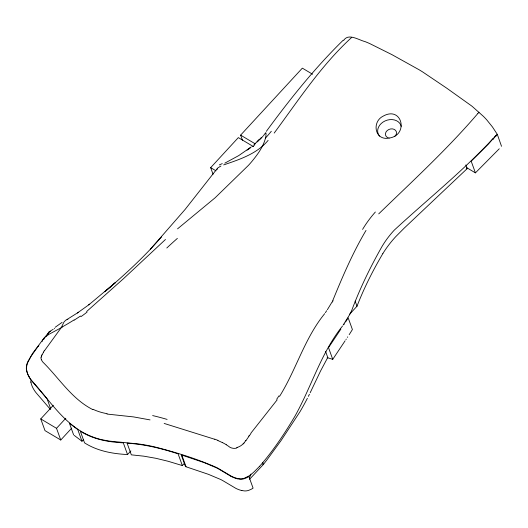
<?xml version="1.0" encoding="UTF-8"?>
<svg xmlns="http://www.w3.org/2000/svg" width="528" height="528" viewBox="0 0 528 528"><rect width="100%" height="100%" fill="white"/><g stroke="black" fill="none" stroke-linecap="round" stroke-linejoin="round"><path stroke-width="0.79" d="M216.883 169.712L217.84 167.878L220.915 166.03M41.045 357.74L41.382 356.334M265.32 133.201L263.485 135.637M265.333 133.109C266.647 130.792 265.848 138.263 265.195 139.187C262.779 147.437 257.539 154.526 252.173 161.099A170.445 143.86 15.9 0 1 248.45 165.35L215.134 197.769L177.553 228.848M249.421 478.163L250.912 474.091M343.728 40.366C348.341 32.835 358.868 40.115 365.086 41.62A119.394 39.422 42.7 0 1 369.686 43.553L391.934 54.641L419.12 69.769A102.67 33.898 42.7 0 1 422.776 72.019L446.728 88.169L471.643 105.95A30.433 10.045 42.7 0 1 472.415 106.577L483.417 116.365A29.548 9.755 42.7 0 1 486.737 119.863L492.419 126.911L497.185 134.171M41.428 356.209L41.765 355.476M332.732 300.643C342.527 276.672 352.77 252.727 366.01 230.426M310.688 391.697L320.569 370.973L327.763 357.469L325.571 351.417M310.477 392.126L310.167 392.759M26.492 370.333A21.206 16.889 -19.9 0 1 27.694 361.918L32.644 353.298L44.372 337.663L49.17 334.178L62.7 326.938M309.434 394.251L309.012 395.102M308.801 395.531L308.372 396.383M42.088 354.816L43.481 352.308M332.092 301.937L327.353 309.712M327.294 357.661L332.746 359.337L345.121 340.784M382.859 253.565C372.926 270.422 364.056 287.951 357.001 306.214L349.437 314.424M44.319 350.929L61.136 327.802L64.04 321.948L65.683 320.252L67.412 319.42A8.395 5.366 73.9 0 1 67.894 319.341M345.576 322.001L348.17 317.836L352.407 329.538L349.807 333.696M349.496 334.184L349.173 334.679M344.302 323.954L343.985 324.443M343.193 325.017L349.338 315.163A76.105 60.621 -19.9 0 0 351.859 310.075C360.116 287.978 370.511 266.732 382.16 246.239A97.231 77.444 -19.9 0 1 394.244 230.168C427.06 199.835 462.125 171.805 492.67 139.029M347.734 336.871L347.411 337.359M342.547 325.987C321.017 352.829 311.652 386.364 295.066 415.991C284.671 433.514 272.989 451.064 259.723 466.171M279.543 396.409C296.215 369.719 304.537 338.356 324.694 313.658M326.693 310.702L325.367 312.675M346.282 339.062L345.952 339.557M245.837 440.451L244.055 443.012M340.883 329.089L328.508 347.635L332.746 359.337M248.622 436.379L249.163 435.6M250.952 433.066L277.174 399.815M53.15 329.34L49.163 331.775L42.28 340.593M49.309 332.178L48.431 333.373M36.109 349.107L30.941 356.512L27.845 362.327A21.206 16.889 -19.9 0 0 26.585 370.319M48.286 333.564L47.995 333.953M36.333 348.803L37.257 347.596M47.857 334.145L47.566 334.521M266.356 131.333C289.859 99.244 314.82 67.96 343.292 40.128M274.184 133.069C298.577 100.069 321.275 65.234 351.747 37.363M37.95 346.691L38.3 346.236M217.345 168.425L185.143 209.398L150.335 249.275L161.522 236.993M38.412 346.091L38.881 345.484M46.708 335.636L46.424 335.999M42.141 341.359L42.577 340.811M43.877 339.194L44.161 338.837M478.553 112.688L478.975 112.2M478.408 112.853L477.913 113.421M477.84 113.507C447.216 149.299 412.467 181.144 378.721 213.873M263.03 136.165L260.278 139.24M268.125 140.369C256.984 153.846 239.639 159.443 223.654 164.914M501.527 146.315L497.363 134.534M496.637 135.326L496.894 134.488M213.041 174.233L210.659 167.653L238.346 137.597L253.367 146.553M242.471 140.257L240.616 135.135L302.346 68.145L312.589 74.25M71.689 428.155L60.76 440.015L44.992 430.617L40.755 418.915L53.328 405.273M60.76 440.015L56.522 428.32L65.815 418.235M74.217 435.389L81.985 441.236L83.655 439.428M127.532 454.549L123.301 442.847C108.372 442.108 93.113 439.336 80.315 431.171L84.553 442.873C97.35 451.031 112.609 453.803 127.532 454.549L130.878 450.919M182.338 465.564L178.108 453.862C161.581 448.384 144.5 444.319 127.096 443.15L131.333 454.846L143.88 456.179L155.925 458.304L168.095 461.261L182.338 465.564L184.562 463.148M496.452 134.963L496.056 135.967M259.644 466.25L254.338 471.59A39.884 31.772 -19.9 0 1 248.681 476.117L244.226 478.269A9.431 7.511 -19.9 0 1 240.2 478.837L237.501 478.447M495.832 135.637L495.251 136.831M495.983 135.478L495.832 136.198M494.881 136.666L492.664 139.59M495.251 136.27L493.112 139.115M499.264 148.771L475.418 172.867L466.297 167.429M493.258 138.402L488.473 143.966L471.181 161.172L475.418 172.867M259.281 139.643L257.063 141.913L261.38 137.458M150.421 249.17C136.112 264.33 120.582 278.263 104.742 291.786L115.652 282.374L88.823 304.834L89.714 304.174L77.444 312.946L78.52 312.239L67.043 319.46M258.984 139.953L253.994 144.632M465.861 164.947L467.188 168.617L404.204 228.136L395.571 236.841A113.111 90.097 -19.9 0 0 382.846 253.565M165.469 239.488L123.314 278.843L86.632 311.527M224.842 163.145L238.715 155.608L251.328 146.883M55.156 327.294L62.119 322.344M247.058 150.17L250.074 147.992L248.543 149.094M80.533 316.028L74.171 320.159M54.199 328.706L54.615 328.456M327.175 357.74L327.763 357.469M237.31 447.533L236.359 447.77M356.525 306.326L357.001 306.214L355.139 301.079M262.706 464.6L263.419 464.429L267.076 459.723L281.041 440.59L299.99 411.728A282.671 225.133 -19.9 0 0 307.388 398.29M249.566 479.259L263.419 464.429L262.687 462.409M466.475 168.782L467.188 168.617M50.563 331.452L49.163 331.775M389.136 138.079C409.226 135.142 402.032 105.131 382.807 116.338C371.672 122.113 374.788 140.93 389.136 138.079A5.676 4.521 -19.9 0 1 386.06 131.934A5.676 4.521 -19.9 0 1 394.304 129.419A5.676 4.521 -19.9 0 1 394.819 136.369M106.953 414.058L133.591 416.915L150.038 419.905M241.877 490.552L244.583 490.934A9.431 7.511 -19.9 0 0 248.609 490.38L250.899 489.416A19.384 15.444 -19.9 0 0 253.09 488.143L248.86 476.447A18.916 15.068 -19.9 0 1 246.299 477.906L243.976 478.797A9.484 7.557 -19.9 0 1 239.95 479.213L237.27 478.764M164.175 423.443L214.764 439.289M217.899 440.537L222.512 442.655M92.836 409.616C71.749 398.99 59.189 378.167 42.788 362.017A42.689 30.631 -34 0 1 42.326 361.343L42.075 360.954A20.104 14.408 -36 0 1 41.461 359.759M231.033 476.388L218.869 469.095A63.459 50.549 -19.9 0 0 216.553 467.848L204.204 462.634L181.236 454.879L185.473 466.58L208.435 474.329L220.79 479.549A63.459 50.549 -19.9 0 1 223.1 480.79L235.924 488.407A33.442 26.638 -19.9 0 0 241.857 490.585M240.616 135.135L255.097 143.768M210.659 167.653L216.025 170.854M40.755 418.915L56.522 428.32M226.235 444.741L228.848 446.444M69.986 423.694L77.755 429.541L81.985 441.236M50.391 409.372L35.897 392.535A53.196 42.372 -19.9 0 1 33.422 388.832A39.706 31.627 -19.9 0 1 32.287 386.549L32.195 386.331A22.75 18.124 -19.9 0 1 31.944 385.717L31.634 384.826A27.364 21.8 -19.9 0 1 31 382.411M41.448 359.766L41.217 359.225A3.142 2.224 -40.9 0 1 41.158 358.981L41.092 358.73A5.201 3.703 -40 0 1 41.039 357.74M181.797 455.063L186.034 466.765M69.392 423.185L73.63 434.887M50.794 409.035L47.084 398.798L31.66 380.833A53.196 42.372 -19.9 0 1 28.987 376.787M74.026 319.955A84.526 26.578 -31.8 0 1 62.667 326.7M87.08 312.081A107.778 107.408 -11.3 0 1 80.956 316.635M166.802 248.008A157.582 48.233 -47.5 0 1 177.375 238.385M43.322 352.242A75.121 66.851 -13.6 0 1 44.161 350.849M41.672 355.456A25.311 20.407 -30 0 1 41.996 354.79M107.105 413.675A61.875 50.635 -26.1 0 1 93.047 409.319M152.645 415.576A210.982 142.527 -5.6 0 1 167.112 419.417M214.797 439.177A129.083 112.134 -73.2 0 1 217.952 440.385M222.526 442.622A64.667 55.565 -84.8 0 1 226.255 444.695M236.399 448.173A11.015 9.867 -57.1 0 1 229.172 446.8M243.098 443.876A11.708 9.722 -36.6 0 1 237.29 447.401M243.626 443.375A11.075 9.623 -36.7 0 1 243.137 443.909M244.009 442.979A14.342 13.563 -28.4 0 1 243.751 443.289M245.85 440.807A58.74 8.679 -57.8 0 1 248.576 436.821M249.124 436.062A72.719 11.992 -58.1 0 1 250.886 433.561M278.989 395.848A181.348 138.461 65.8 0 1 276.659 399.267M333.043 300.709A58.06 46.121 -18 0 1 332.409 302.016M362.578 229.409A111.758 86.783 -24 0 1 375.362 212.005M271.313 131.261A135.854 120.325 -18 0 1 265.274 138.27M379.586 136.165A12.131 9.662 -19.9 0 1 385.136 120.905A12.131 9.662 -19.9 0 1 401.207 126.383M26.618 370.306A27.364 21.8 -19.9 0 0 27.251 372.728L27.568 373.613A22.75 18.124 -19.9 0 0 27.812 374.227L27.905 374.444A39.706 31.627 -19.9 0 0 29.047 376.728A53.196 42.372 -19.9 0 0 31.528 380.424C47.15 397.393 59.75 417.694 79.49 430.353A83.899 66.832 -19.9 0 0 101.204 439.593L107.659 440.814A97.885 77.966 -19.9 0 0 110.002 441.164L138.56 443.949A179.032 142.606 -19.9 0 1 154.275 446.807C175.415 452.186 196.436 458.627 216.407 467.445A63.459 50.549 -19.9 0 1 218.724 468.692L231.541 476.302A33.442 26.638 -19.9 0 0 237.481 478.487M219.331 164.934A27.885 15.22 -8.2 0 1 222.301 163.627M254.905 144.692A92.888 73.993 -19.9 0 1 252.76 146.632M237.257 478.797A35.053 27.918 -19.9 0 1 231.059 476.355M30.875 382.437A21.206 16.889 -19.9 0 1 30.723 380.767M29 376.781A39.706 31.627 -19.9 0 1 28.057 374.847L27.958 374.636A22.75 18.124 -19.9 0 1 27.713 374.015L27.397 373.131A27.225 21.681 -19.9 0 1 26.697 370.3"/></g></svg>
